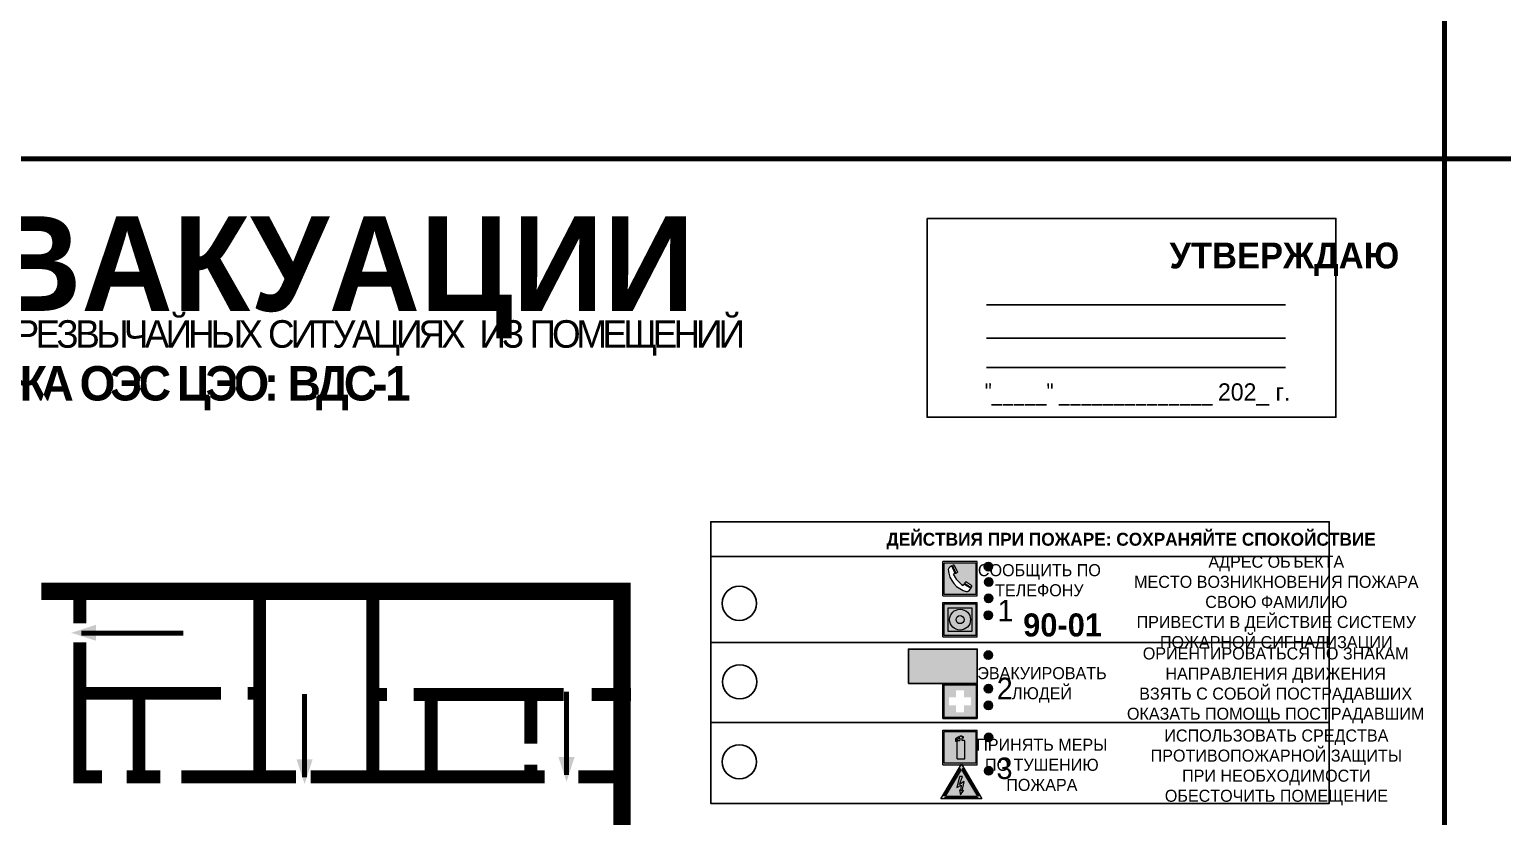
# Model space of a CAD drawing. Header units: millimetres. Extents: x 13114 to 67229, y 22859 to 38520.
# Drawn here: x 39257.5 to 39599.9, y 24929.8 to 25112.7 of the extents above; entities that cross this region are included whole.
import ezdxf

# ---------------------------------------------------------------- set-up
doc = ezdxf.new("R2010")
doc.units = ezdxf.units.MM
doc.layers.add('План_Штампы', color=7, linetype='Continuous')
doc.styles.add('обычный', font='arial.ttf')

# ---------------------------------------------------------------- blocks, each defined once
blk = doc.blocks.new('A$C3E6D3DDE')
at = {"lineweight": 5}
h = blk.add_hatch(color=40, dxfattribs=at)
h.paths.add_polyline_path([(24.1, 1.45), (16.46, -11.35), (31.74, -11.35)])
h.paths.add_polyline_path([(24.09, -0.46), (30.03, -10.41), (18.14, -10.41)], flags=16)
h.paths.add_polyline_path([(24.54, -3.08), (23.41, -6.02), (25.13, -5.01), (24.33, -8.5), (24.82, -8.27), (23.79, -9.86), (23.4, -8.04), (23.8, -8.43), (24.04, -6.29), (22.39, -7.25), (23.44, -3.08)], flags=0)
h = blk.add_hatch(color=256, dxfattribs=at)
h.paths.add_polyline_path([(24.37, 0.03, 0.567511), (23.82, 0.03), (17.59, -10.4, 0.582454), (17.86, -10.88), (30.32, -10.88, 0.582149), (30.6, -10.4)])
h.paths.add_polyline_path([(24.09, -0.46), (18.14, -10.41), (30.03, -10.41)], flags=16)
h.paths.add_polyline_path([(24.54, -3.08), (23.41, -6.02), (25.13, -5.01), (24.33, -8.5), (24.82, -8.27), (23.79, -9.86), (23.4, -8.04), (23.8, -8.43), (24.04, -6.29), (22.39, -7.25), (23.44, -3.08)], flags=0)
h = blk.add_hatch(color=40, dxfattribs=at)
h.paths.add_polyline_path([(24.09, -0.46), (18.14, -10.41), (30.03, -10.41)])
h.paths.add_polyline_path([(24.82, -8.27), (23.79, -9.86), (23.4, -8.04), (23.8, -8.43), (24.04, -6.29), (22.39, -7.25), (23.44, -3.08), (24.54, -3.08), (23.41, -6.02), (25.13, -5.01), (24.33, -8.5)], flags=16)
at = {"color": 40, "lineweight": 5}
for p, q in [((16.46, -11.35), (24.1, 1.45)), ((24.1, 1.45), (31.74, -11.35))]:
    blk.add_line(p, q, dxfattribs=at)
at = {"lineweight": 5}
for p, q in [((17.59, -10.4), (23.82, 0.03)), ((24.37, 0.03), (30.6, -10.4)), ((18.14, -10.41), (24.09, -0.46)), ((23.44, -3.08), (22.39, -7.25)), ((23.41, -6.02), (24.54, -3.08)), ((25.13, -5.01), (23.41, -6.02)), ((24.54, -3.08), (23.44, -3.08)), ((24.09, -0.46), (30.03, -10.41)), ((24.33, -8.5), (25.13, -5.01)), ((17.86, -10.88), (30.32, -10.88)), ((18.14, -10.41), (30.03, -10.41)), ((22.39, -7.25), (24.04, -6.29)), ((23.8, -8.43), (23.4, -8.04)), ((23.4, -8.04), (23.79, -9.86)), ((23.79, -9.86), (24.82, -8.27)), ((24.04, -6.29), (23.8, -8.43)), ((24.82, -8.27), (24.33, -8.5))]:
    blk.add_line(p, q, dxfattribs=at)
at = {"color": 50, "lineweight": 5}
blk.add_line((31.74, -11.35), (16.46, -11.35), dxfattribs=at)
blk = doc.blocks.new('A$C456E1F9C')
at = {"lineweight": 5}
h = blk.add_hatch(color=242, dxfattribs=at)
h.paths.add_polyline_path([(0.51, -1.47), (0.51, -13.26), (12.29, -13.26), (12.29, -1.47)])
h.paths.add_polyline_path([(5.42, -4.95, -0.254479), (4.78, -5.4), (3.52, -2.53, -0.209735), (4.23, -2.4)], flags=16)
h.paths.add_polyline_path([(8.53, -8.6), (10.87, -10.17), (10.54, -10.76), (8.03, -9.13, -0.192251)], flags=16)
h.paths.add_polyline_path([(4.61, -5.49, 0.005518), (3.87, -5.72, 0.128647), (7.49, -10.01, 0.00809), (7.83, -9.33), (10.47, -10.97, -0.16736), (8.99, -12.25, -0.327862), (1.95, -3.95, -0.166952), (3.36, -2.62)], flags=16)
at = {"color": 242, "lineweight": 5}
for p, q in [((0, -13.77), (0, -0.97)), ((12.8, -0.97), (0, -0.97)), ((4.61, -5.49), (3.36, -2.62)), ((3.52, -2.53), (4.78, -5.4)), ((4.23, -2.4), (5.42, -4.95)), ((12.8, -13.77), (12.8, -0.97)), ((7.83, -9.33), (10.47, -10.97)), ((8.03, -9.13), (10.54, -10.76)), ((10.81, -10.12), (8.53, -8.6)), ((10.54, -10.76), (10.8, -10.3)), ((10.8, -10.3), (10.81, -10.12)), ((0, -13.77), (12.8, -13.77))]:
    blk.add_line(p, q, dxfattribs=at)
blk.add_lwpolyline([(0.51, -1.47), (12.29, -1.47), (12.29, -13.26), (0.51, -13.26)], close=True, dxfattribs=at)
for centre, radius, start, end in [((4.59, -5.34), 2.99, 114.2845, 152.1974), ((11.12, -3.31), 9.19, 183.9915, 256.6009), ((4.02, -3.27), 0.891, 76.3284, 123.7092), ((4.68, -4.59), 0.824, 276.9621, 334.0723), ((14.98, -39.1), 35.17, 107.1487, 108.4135), ((13.86, -0.94), 11.08, 205.5536, 234.8762), ((-13.31, 0.8), 23.44, 332.5487, 334.4027), ((8.94, -9.5), 0.989, 114.4092, 157.9388), ((7.87, -9.46), 3, 291.9291, 329.9329)]:
    blk.add_arc(centre, radius, start, end, dxfattribs=at)
blk = doc.blocks.new('A$C54414219')
at = {"true_color": 0xffffff}
h = blk.add_hatch(color=7, dxfattribs=at)
h.paths.add_polyline_path([(2.39, -9.45), (2.39, -18.3), (11.23, -18.3), (11.23, -9.45)], flags=0)
h.paths.add_polyline_path([(10.71, -13.87, -1), (2.92, -13.87, -1)], flags=0)
h.paths.add_polyline_path([(8.3, -13.87, -1), (5.33, -13.87, -1)], flags=0)
h.paths.add_polyline_path([(0.41, -7.47), (0.41, -20.27), (13.21, -20.27), (13.21, -7.47)])
h.paths.add_polyline_path([(0.92, -19.77), (12.71, -19.77), (12.71, -7.98), (0.92, -7.98)], flags=16)
h.paths.add_polyline_path([(11.23, -9.45), (11.23, -18.3), (2.39, -18.3), (2.39, -9.45)], flags=0)
at = {"lineweight": 5}
h = blk.add_hatch(color=242, dxfattribs=at)
h.paths.add_polyline_path([(12.71, -7.98), (0.92, -7.98), (0.92, -19.77), (12.71, -19.77)])
h.paths.add_polyline_path([(11.23, -18.3), (2.39, -18.3), (2.39, -9.45), (11.23, -9.45)], flags=16)
h.paths.add_polyline_path([(10.71, -13.87, -1), (2.92, -13.87, -1)], flags=0)
h.paths.add_polyline_path([(8.3, -13.87, -1), (5.33, -13.87, -1)], flags=0)
at = {"true_color": 0xffffff}
h = blk.add_hatch(color=7, dxfattribs=at)
h.paths.add_polyline_path([(2.39, -9.45), (2.39, -18.3), (11.23, -18.3), (11.23, -9.45)])
h.paths.add_polyline_path([(10.71, -13.87, -1), (2.92, -13.87, -1)], flags=16)
h.paths.add_polyline_path([(8.3, -13.87, -1), (5.33, -13.87, -1)], flags=0)
at = {"lineweight": 5}
h = blk.add_hatch(color=242, dxfattribs=at)
h.paths.add_polyline_path([(2.92, -13.87, 1), (10.71, -13.87, 1)])
h.paths.add_polyline_path([(8.3, -13.87, -1), (5.33, -13.87, -1)], flags=16)
at = {"color": 242, "lineweight": 5}
for p, q in [((0.41, -20.27), (0.41, -7.47)), ((0.41, -7.47), (13.21, -7.47)), ((0.41, -7.47), (13.21, -7.47)), ((13.21, -20.27), (13.21, -7.47)), ((0.41, -20.27), (13.21, -20.27))]:
    blk.add_line(p, q, dxfattribs=at)
for points in [[(0.92, -7.98), (12.71, -7.98), (12.71, -19.77), (0.92, -19.77)], [(2.39, -9.45), (11.23, -9.45), (11.23, -18.3), (2.39, -18.3)]]:
    blk.add_lwpolyline(points, close=True, dxfattribs=at)
for radius in [3.89, 1.49]:
    blk.add_circle((6.81, -13.87), radius, dxfattribs=at)
blk = doc.blocks.new('A$C32E8229D')
at = {"true_color": 0xffffff}
blk.add_hatch(color=7, dxfattribs=at).paths.add_polyline_path([(0, 0), (0, -8), (16, -8), (16, 0)])
h = blk.add_hatch(color=126)
h.paths.add_polyline_path([(0.2, -0.2), (15.8, -0.2), (15.8, -7.8), (0.2, -7.8)])
h.paths.add_polyline_path([(13.49, -2.05), (12.08, -2.05), (11.37, -2.63, 0.162397), (11.29, -2.84), (11.29, -3.63), (10.35, -3.63), (10.35, -4.05), (11.68, -4.05), (11.68, -3.48), (12.26, -4.28), (11.29, -5.1), (11.29, -6.78), (11.85, -6.78), (11.85, -5.44), (12.8, -4.64), (12.8, -5.94), (14.46, -5.94), (14.46, -5.39), (13.45, -5.39), (13.45, -3.97), (12.46, -2.59), (13.15, -2.59), (13.69, -3.34), (14.18, -3)], flags=16)
h.paths.add_polyline_path([(10.74, -1.82, 1), (11.8, -1.82, 1)], flags=16)
h.paths.add_polyline_path([(9.39, -3.59), (5.99, -3.59), (6.56, -3.03), (5.91, -3.03), (5.1, -3.83), (5.91, -4.64), (6.56, -4.64), (5.99, -4.09), (9.39, -4.09)], flags=16)
h.paths.add_polyline_path([(4.29, -1.08), (1.72, -1.08), (1.72, -6.6), (4.29, -6.6)], flags=16)
at = {"color": 126}
blk.add_lwpolyline([(16, -8), (0, -8), (0, 0), (16, 0)], close=True, dxfattribs=at)
blk = doc.blocks.new('A$C18900ED3')
h = blk.add_hatch(color=126)
h.paths.add_polyline_path([(-0.18, -0.18), (-7.02, -0.18), (-7.02, -7.02), (-0.18, -7.02)])
h.paths.add_polyline_path([(-5.89, -4.46), (-5.89, -2.77), (-4.46, -2.77), (-4.46, -1.31), (-2.77, -1.31), (-2.77, -2.77), (-1.33, -2.77), (-1.33, -4.46), (-2.77, -4.46), (-2.77, -5.89), (-4.46, -5.89), (-4.46, -4.46)], flags=16)
at = {"color": 126}
for p, q in [((-7.2, 0), (-7.2, -7.2)), ((0, 0), (-7.2, 0)), ((0, -7.2), (0, 0)), ((-7.02, -7.02), (-7.02, -0.18)), ((-7.02, -0.18), (-0.18, -0.18)), ((-0.18, -0.18), (-0.18, -7.02)), ((-7.2, -7.2), (0, -7.2)), ((-0.18, -7.02), (-7.02, -7.02))]:
    blk.add_line(p, q, dxfattribs=at)
blk = doc.blocks.new('A$C3AD82952')
at = {"true_color": 0xf5f5ff}
h = blk.add_hatch(color=7, dxfattribs=at)
h.dxf.hatch_style = 1
h.paths.add_polyline_path([(8.21, 8.73, 0.414214), (7.89, 9.05), (7.22, 9.05), (7.22, 9.92), (7.59, 9.92, 1), (7.57, 10.36), (7.22, 10.36), (7.22, 10.6), (6.43, 10.6), (6.43, 10.36), (6.01, 10.36), (4.74, 9.59), (4.74, 8.69), (4.98, 8.73), (4.98, 9.26), (6.12, 9.91), (6.43, 9.91), (6.43, 9.05), (5.76, 9.05, 0.414214), (5.44, 8.73), (5.44, 2.2), (8.21, 2.2)], flags=0)
h.paths.add_polyline_path([(12.8, 12.8), (0, 12.8), (0, 0), (12.8, 0)])
h.paths.add_polyline_path([(0.51, 12.29), (12.29, 12.29), (12.29, 0.51), (0.51, 0.51)], flags=16)
h.paths.add_polyline_path([(4.74, 9.59), (6.01, 10.36), (6.43, 10.36), (6.43, 10.6), (7.22, 10.6), (7.22, 10.36), (7.59, 10.36, -0.94586), (7.59, 9.92), (7.22, 9.92), (7.22, 9.05), (7.89, 9.05, -0.414214), (8.21, 8.73), (8.21, 2.2), (5.44, 2.2), (5.44, 8.73, -0.414214), (5.76, 9.05), (6.43, 9.05), (6.43, 9.91), (6.12, 9.91), (4.98, 9.26), (4.98, 8.73), (4.74, 8.69)], flags=0)
h = blk.add_hatch(color=242)
h.dxf.hatch_style = 1
h.paths.add_polyline_path([(12.29, 12.29), (0.51, 12.29), (0.51, 0.51), (12.29, 0.51)])
h.paths.add_polyline_path([(4.74, 8.69), (4.74, 9.59), (6.01, 10.36), (6.43, 10.36), (6.43, 10.6), (7.22, 10.6), (7.22, 10.36), (7.59, 10.36, -0.94586), (7.59, 9.92), (7.22, 9.92), (7.22, 9.05), (7.89, 9.05, -0.414214), (8.21, 8.73), (8.21, 2.2), (5.44, 2.2), (5.44, 8.73, -0.414214), (5.76, 9.05), (6.43, 9.05), (6.43, 9.91), (6.12, 9.91), (4.98, 9.26), (4.98, 8.73)], flags=16)
h = blk.add_hatch(color=7, dxfattribs=at)
h.dxf.hatch_style = 1
h.paths.add_polyline_path([(8.21, 8.73, 0.414214), (7.89, 9.05), (7.22, 9.05), (7.22, 9.92), (7.59, 9.92, 1), (7.57, 10.36), (7.22, 10.36), (7.22, 10.6), (6.43, 10.6), (6.43, 10.36), (6.01, 10.36), (4.74, 9.59), (4.74, 8.69), (4.98, 8.73), (4.98, 9.26), (6.12, 9.91), (6.43, 9.91), (6.43, 9.05), (5.76, 9.05, 0.414214), (5.44, 8.73), (5.44, 2.2), (8.21, 2.2)])
at = {"color": 242, "lineweight": 5}
for p, q in [((0, 0), (0, 12.8)), ((0, 12.8), (12.8, 12.8)), ((12.8, 0), (12.8, 12.8)), ((6.01, 10.36), (4.74, 9.59)), ((4.74, 9.59), (4.74, 8.69)), ((4.74, 8.69), (4.98, 8.73)), ((4.98, 9.26), (6.12, 9.91)), ((4.98, 8.73), (4.98, 9.26)), ((5.44, 2.2), (5.44, 8.73)), ((5.76, 9.05), (6.43, 9.05)), ((6.01, 10.36), (6.43, 10.36)), ((6.12, 9.91), (6.43, 9.91)), ((7.22, 10.6), (6.43, 10.6)), ((6.43, 10.6), (6.43, 10.36)), ((6.43, 9.91), (6.43, 9.05)), ((7.22, 10.36), (7.22, 10.6)), ((7.59, 10.36), (7.22, 10.36)), ((7.22, 9.05), (7.22, 9.92)), ((7.59, 9.92), (7.22, 9.92)), ((7.89, 9.05), (7.22, 9.05)), ((8.21, 2.2), (8.21, 8.73)), ((0, 0), (12.8, 0)), ((5.44, 2.2), (8.21, 2.2))]:
    blk.add_line(p, q, dxfattribs=at)
blk.add_lwpolyline([(0.51, 12.29), (12.29, 12.29), (12.29, 0.51), (0.51, 0.51)], close=True, dxfattribs=at)
for centre, radius, start, end in [((5.76, 8.73), 0.32, 90, 180), ((7.58, 10.14), 0.223, 273.1875, 86.8125), ((7.89, 8.73), 0.32, 0, 90)]:
    blk.add_arc(centre, radius, start, end, dxfattribs=at)

msp = doc.modelspace()

# ---------------------------------------------------------------- hatches: boundary and pattern name
at = {"lineweight": 0}
h = msp.add_hatch(color=256, dxfattribs=at)
h.dxf.hatch_style = 1
h.paths.add_polyline_path([(39479.38, 24987.87, 1), (39481.31, 24987.87, 1)])
h = msp.add_hatch(color=256, dxfattribs=at)
h.dxf.hatch_style = 1
h.paths.add_polyline_path([(39479.48, 24984.28, 1), (39481.42, 24984.28, 1)])
h = msp.add_hatch(color=256, dxfattribs=at)
h.dxf.hatch_style = 1
h.paths.add_polyline_path([(39479.45, 24980.47, 1), (39481.38, 24980.47, 1)])
h = msp.add_hatch(color=256, dxfattribs=at)
h.dxf.hatch_style = 1
h.paths.add_polyline_path([(39479.36, 24976.54, 1), (39481.29, 24976.54, 1)])
h = msp.add_hatch(color=256, dxfattribs=at)
h.dxf.hatch_style = 1
h.paths.add_polyline_path([(39479.37, 24967.27, 1), (39481.31, 24967.27, 1)])
h = msp.add_hatch(color=256, dxfattribs=at)
h.dxf.hatch_style = 1
h.paths.add_polyline_path([(39479.42, 24959.49, 1), (39481.35, 24959.49, 1)])
h = msp.add_hatch(color=256, dxfattribs=at)
h.dxf.hatch_style = 1
h.paths.add_polyline_path([(39479.41, 24955.59, 1), (39481.34, 24955.59, 1)])
h = msp.add_hatch(color=256, dxfattribs=at)
h.dxf.hatch_style = 1
h.paths.add_polyline_path([(39479.47, 24948.17, 1), (39481.4, 24948.17, 1)])
h = msp.add_hatch(color=256, dxfattribs=at)
h.dxf.hatch_style = 1
h.paths.add_polyline_path([(39479.47, 24940.4, 1), (39481.4, 24940.4, 1)])

# ---------------------------------------------------------------- linework, layer by layer
at = {"color": 6, "lineweight": 100}
for points in [[(38986.42, 25477.6), (39586.42, 25477.6), (39586.42, 25082.6), (38986.42, 25082.6)], [(38986.42, 25477.6), (39586.42, 25477.6), (39586.42, 25082.6), (38986.42, 25082.6)], [(39586.42, 25477.6), (40186.42, 25477.6), (40186.42, 25082.6), (39586.42, 25082.6)], [(39586.42, 25477.6), (40186.42, 25477.6), (40186.42, 25082.6), (39586.42, 25082.6)], [(38986.42, 25082.6), (39586.42, 25082.6), (39586.42, 24687.6), (38986.42, 24687.6)], [(38986.42, 25082.6), (39586.42, 25082.6), (39586.42, 24687.6), (38986.42, 24687.6)], [(39586.42, 25082.6), (40186.42, 25082.6), (40186.42, 24687.6), (39586.42, 24687.6)], [(39586.42, 25082.6), (40186.42, 25082.6), (40186.42, 24687.6), (39586.42, 24687.6)]]:
    msp.add_lwpolyline(points, close=True, dxfattribs=at)
for points in [[(39466.13, 25068.75), (39561.14, 25068.75), (39561.14, 25022.54), (39466.13, 25022.54)], [(39415.84, 24990.22), (39559.6, 24990.22), (39559.6, 24998.27), (39415.84, 24998.27)], [(39415.84, 24990.22), (39559.6, 24990.22), (39559.6, 24932.82), (39415.84, 24932.82)]]:
    msp.add_lwpolyline(points, close=True)
for points in [[(39479.89, 25048.7), (39549.41, 25048.7)], [(39479.89, 25040.94), (39549.41, 25040.94)], [(39479.89, 25034.15), (39549.41, 25034.15)], [(39474.25, 24970.23), (39415.84, 24970.23), (39559.6, 24970.23)], [(39474.25, 24951.65), (39415.84, 24951.65), (39559.6, 24951.65)]]:
    msp.add_lwpolyline(points)
at = {"lineweight": 0}
for points, const_width in [([(39260.24, 24982.08), (39395.21, 24982.08), (39395.21, 24768.63), (39367.66, 24768.63)], 4), ([(39337.25, 24939.01), (39337.25, 24981.98), (39337.25, 24958.15), (39340.59, 24958.15)], 3), ([(39269.14, 24981.58), (39269.14, 24974.69)], 3), ([(39308.18, 24958.4), (39310.96, 24958.4), (39310.96, 24981.67), (39310.96, 24939.01)], 3), ([(39269.14, 24970.26), (39269.14, 24939.01), (39274.35, 24939.01)], 3), ([(39282.93, 24939.01), (39282.93, 24958.4), (39302.01, 24958.4), (39269.14, 24958.4)], 3), ([(39346.79, 24958.15), (39381.63, 24958.15)], 3), ([(39350.83, 24958.15), (39350.83, 24939.01)], 3), ([(39374, 24958.15), (39374, 24946.72)], 3), ([(39397.31, 24958.15), (39388.17, 24958.15)], 3), ([(39374, 24939.01), (39374, 24941.85)], 3), ([(39280.07, 24939.01), (39287.86, 24939.01)], 3), ([(39292.79, 24939.01), (39319.39, 24939.01)], 3), ([(39322.85, 24939.01), (39377.25, 24939.01)], 3), ([(39385.08, 24939.01), (39396.18, 24939.01)], 3)]:
    msp.add_lwpolyline(points, dxfattribs=dict(at, const_width=const_width))
at = {"color": 126, "lineweight": 100, "true_color": 0x008754}
for points in [[(39269.57, 24972.39), (39293.21, 24972.39)], [(39321.42, 24938.95), (39321.42, 24958.24)], [(39382.31, 24939.47), (39382.31, 24958.76)]]:
    msp.add_lwpolyline(points, dxfattribs=at)
for centre, radius in [((39480.35, 24987.87), 0.966), ((39480.45, 24984.28), 0.966), ((39422.46, 24979.3), 3.98), ((39480.41, 24980.47), 0.966), ((39480.33, 24976.54), 0.966), ((39480.34, 24967.27), 0.966), ((39422.56, 24961.07), 3.98), ((39480.38, 24959.49), 0.966), ((39480.37, 24955.59), 0.966), ((39422.49, 24942.49), 3.98), ((39480.43, 24948.17), 0.966), ((39480.44, 24940.4), 0.966)]:
    msp.add_circle(centre, radius)
at = {"layer": 'План_Штампы', "color": 126, "true_color": 0x008754}
for points in [[(39272.96, 24974.35), (39272.95, 24970.61), (39267.21, 24972.46)], [(39319.54, 24943.06), (39323.28, 24943.05), (39321.42, 24937.32)], [(39380.42, 24943.58), (39384.16, 24943.57), (39382.31, 24937.84)]]:
    msp.add_solid(points, dxfattribs=at)

# ---------------------------------------------------------------- block references
for name, p, xscale, yscale, zscale in [('A$C456E1F9C', (39469.79, 24989.68), 0.625, 0.625, 0.625), ('A$C54414219', (39469.53, 24984.19), 0.625, 0.625, 0.625), ('A$C18900ED3', (39477.79, 24960.55), 1.111111111007631, 1.111111111007631, 1.111111111007631), ('A$C3AD82952', (39469.74, 24941.82), 0.625, 0.625, 0.625), ('A$C3E6D3DDE', (39459.03, 24941.01), 0.625, 0.625, 0.625)]:
    msp.add_blockref(name, p, dxfattribs=dict(xscale=xscale, yscale=yscale, zscale=zscale))
at = {"xscale": -1}
msp.add_blockref('A$C32E8229D', (39477.79, 24968.7), dxfattribs=at)

# ---------------------------------------------------------------- texts
at = {"lineweight": 0, "style": 'обычный'}
for s, insert, char_height, width, attachment_point in [('{\\fProxima Nova Rg|b1|i0|c204|p2;ПЛАН ЭВАКУАЦИИ}', (39134.91, 25069.27), 22, 493.8901, 1), ('\\pi-18,l18,t18;{\\fProxima Nova Rg|b1|i0|c204|p2;УТВЕРЖДАЮ\\H1.1997x; }', (39549.17, 25059.28), 6, 126.6484, 5), ('{\\fArial Narrow|b0|i0|c204|p34;"_____" ______________ \\fProxima Nova Rg|b0|i0|c204|p2;202_ г. }', (39515.04, 25027.86), 4, 78.6503, 5), ('{\\fProxima Nova Rg|b1|i0|c204|p2;ДЕЙСТВИЯ ПРИ ПОЖАРЕ: СОХРАНЯЙТЕ СПОКОЙСТВИЕ\\H1.6644x; }', (39513.55, 24993.77), 3, 175.1736, 5), ('\\pi-8.4,l8.4,t8.4;{\\fProxima Nova Rg|b0|i0|c204|p2;АДРЕС ОБЪЕКТА\\PМЕСТО ВОЗНИКНОВЕНИЯ ПОЖАРА \\PСВОЮ ФАМИЛИЮ\\PПРИВЕСТИ В ДЕЙСТВИЕ СИСТЕМУ \\PПОЖАРНОЙ СИГНАЛИЗАЦИИ}', (39547.29, 24979.24), 2.8, 126.6484, 5), ('{\\fProxima Nova Rg|b0|i0|c204|p2;СООБЩИТЬ ПО \\PТЕЛЕФОНУ}', (39492.22, 24984.67), 2.8, 126.6484, 5), ('{\\fProxima Nova Rg|b0|i0|c204|p2;1\\H1.1667x; }', (39484.32, 24977.61), 5, 126.6484, 5), ('{\\fProxima Nova Rg|b1|i0|c204|p2;\\H1.0714x;90-01\\fProxima Nova Rg|b0|i0|c204|p2;\\H0.93331x; \\H1.3449x; }', (39497.61, 24974.25), 5, 126.6484, 5), ('\\pi-8.4,l8.4,t8.4;{\\fProxima Nova Rg|b0|i0|c204|p2;ОРИЕНТИРОВАТЬСЯ ПО ЗНАКАМ \\PНАПРАВЛЕНИЯ ДВИЖЕНИЯ\\PВЗЯТЬ С СОБОЙ ПОСТРАДАВШИХ\\PОКАЗАТЬ ПОМОЩЬ ПОСТРАДАВШИМ}', (39547.15, 24960.26), 2.8, 126.6484, 5), ('{\\fProxima Nova Rg|b0|i0|c204|p2;ЭВАКУИРОВАТЬ \\PЛЮДЕЙ}', (39492.83, 24960.35), 2.8, 126.6484, 5), ('{\\fProxima Nova Rg|b0|i0|c204|p2;2\\H1.1967x; }', (39484.17, 24959.53), 5, 126.6484, 5), ('\\pi-8.4,l8.4,t8.4;{\\fProxima Nova Rg|b0|i0|c204|p2;ИСПОЛЬЗОВАТЬ СРЕДСТВА \\PПРОТИВОПОЖАРНОЙ ЗАЩИТЫ \\PПРИ НЕОБХОДИМОСТИ \\PОБЕСТОЧИТЬ ПОМЕЩЕНИЕ}', (39547.31, 24941.19), 2.8, 126.6484, 5), ('{\\fProxima Nova Rg|b0|i0|c204|p2;ПРИНЯТЬ МЕРЫ \\PПО ТУШЕНИЮ \\PПОЖАРА}', (39492.79, 24941.77), 2.8, 126.6484, 5), ('{\\fProxima Nova Rg|b0|i0|c204|p2;3\\H1.1967x; }', (39484.11, 24940.95), 5, 126.6484, 5)]:
    msp.add_mtext(s, dxfattribs=dict(at, insert=insert, char_height=char_height, width=width, attachment_point=attachment_point))
at = {"color": 0, "lineweight": 0, "insert": (39285.41, 25045.29), "char_height": 8, "width": 449.2158, "attachment_point": 5, "style": 'обычный'}
msp.add_mtext('{\\fArial Black|b1|i0|c204|p34;\\H2x;\\T0.85;  \\fArial Narrow|b0|i0|c204|p34;\\H0.8x;\\W0.9;\\P\\fProxima Nova Rg|b0|i0|c204|p2;\\H0.5x;\\W1;\\C256;ПРИ ПОЖАРЕ  ИЛИ ДРУГИХ ЧРЕЗВЫЧАЙНЫХ СИТУАЦИЯХ  ИЗ ПОМЕЩЕНИЙ \\fProxima Nova Rg|b1|i0|c204|p2;\\H1.25x;\\P1 ЭТАЖА ОЭС ЦЭО: ВДС-\\fProxima Nova Rg|b1|i0|c0|p2;1}', dxfattribs=at)

doc.saveas('drawing.dxf')
